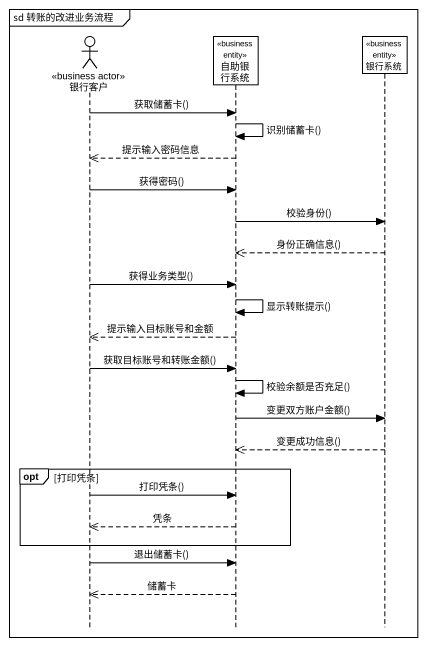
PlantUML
@startuml
mainframe sd 转账的改进业务流程
hide footbox
actor 银行客户 <<business actor>>
participant 自助银行系统 <<business entity>>
participant 银行系统 <<business entity>>

银行客户 -> 自助银行系统 : 获取储蓄卡()
自助银行系统 -> 自助银行系统 : 识别储蓄卡()
自助银行系统 -->> 银行客户 : 提示输入密码信息
银行客户 -> 自助银行系统 : 获得密码()
自助银行系统 -> 银行系统 : 校验身份()
银行系统 -->> 自助银行系统 : 身份正确信息()
银行客户 -> 自助银行系统 : 获得业务类型()
自助银行系统 -> 自助银行系统 : 显示转账提示()
自助银行系统 -->> 银行客户 : 提示输入目标账号和金额
银行客户 -> 自助银行系统 : 获取目标账号和转账金额()
自助银行系统 -> 自助银行系统 : 校验余额是否充足()
自助银行系统 -> 银行系统 : 变更双方账户金额()
银行系统 -->> 自助银行系统 : 变更成功信息()
opt 打印凭条
  银行客户 -> 自助银行系统 : 打印凭条()
  自助银行系统 -->> 银行客户 : 凭条
end
银行客户 -> 自助银行系统 : 退出储蓄卡()
自助银行系统 -->> 银行客户 : 储蓄卡
@enduml
